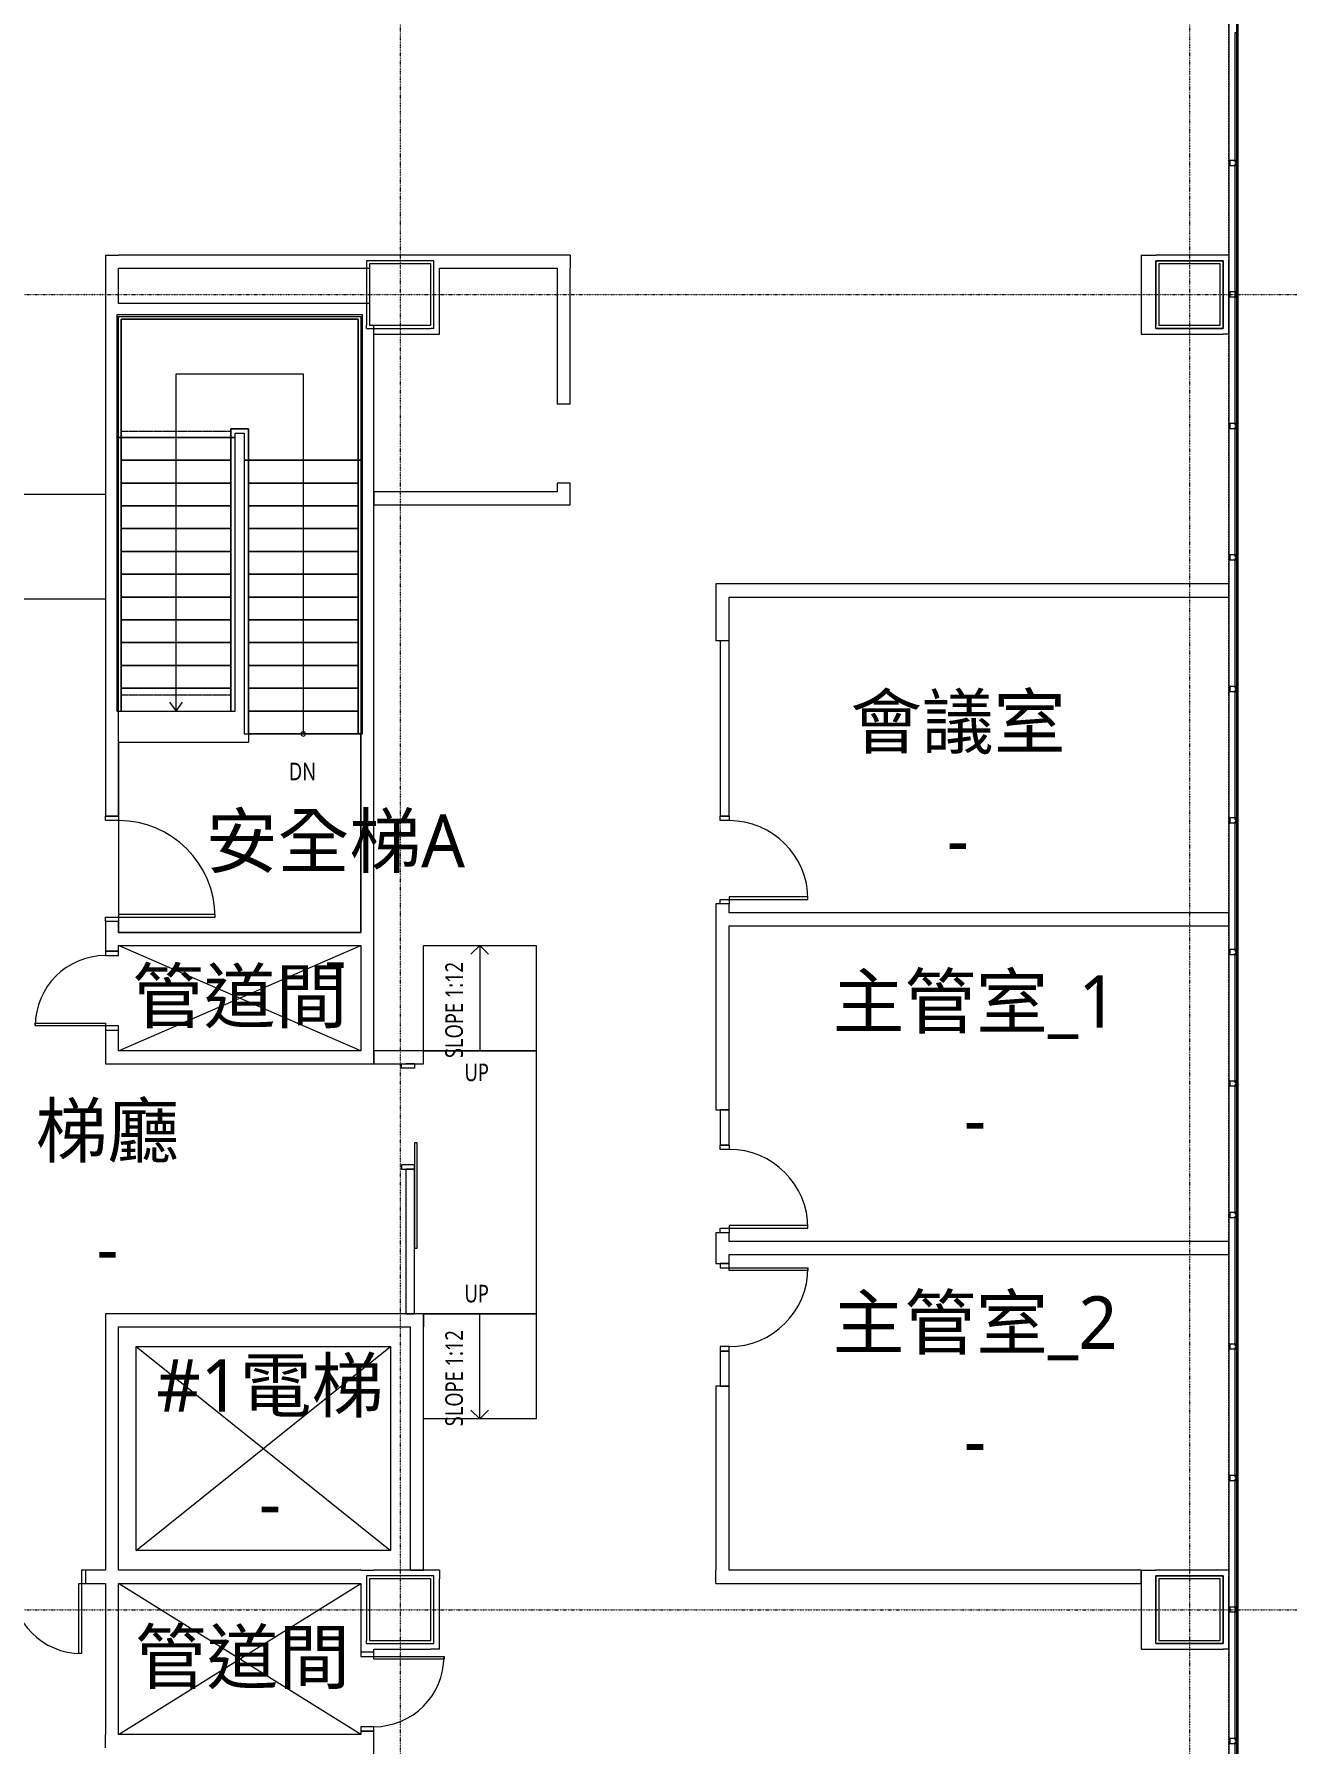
# Model space of a CAD drawing. Extents: x -32000 to 290600, y -111057 to 131250.
# Drawn here: x 248428 to 262709, y 58470 to 77970 of the extents above; entities that cross this region are included whole.
import ezdxf
from ezdxf.enums import TextEntityAlignment as Align

# ---------------------------------------------------------------- set-up
doc = ezdxf.new("R2010")
doc.units = 0
doc.header["$LTSCALE"] = 5
for name, pattern in [('H12PL3$0$JJP_三點線', [0.9, 0.3, -0.15, 0, -0.15, 0, -0.15, 0, -0.15]), ('H12PL3$0$JJP_虛線(退縮線、投影線、地下室範圍、非屬本工程、圖面分區)', [0.45, 0.3, -0.15]), ('H12PL3$0$TAI_虛線', [5.644, 2.822, -2.822])]:
    doc.linetypes.add(name, pattern=pattern)
for name, color, linetype in [('H12PL3$0$A-OBJE-2D', 252, 'Continuous'), ('H12PL3$0$A-STRS', 252, 'Continuous'), ('H12PL3$0$A-TEXT', 252, 'Continuous'), ('H12PL3$0$A-WALL-EX', 252, 'Continuous'), ('H12PL3$0$A-WALL-IN', 252, 'Continuous'), ('H12PL3$0$A-WINDOW', 252, 'Continuous'), ('H12PL3$0$A-ZONE', 252, 'Continuous'), ('H12PL3$0$Door', 252, 'Continuous'), ('H12PL3$0$S-COL', 252, 'Continuous'), ('H12PL3$0$S-GRID', 252, 'Continuous'), ('H12PL3$0$S-SLAB-SHOW', 252, 'Continuous')]:
    doc.layers.add(name, color=color, linetype=linetype)
doc.styles.add('H12PL3$0$Standard', font='', dxfattribs={"width": 0.8})
doc.styles.get('H12PL3$0$Standard').set_extended_font_data('Microsoft JhengHei')

# ---------------------------------------------------------------- blocks, each defined once
blk = doc.blocks.new('H12PL3')
at = {"layer": 'H12PL3$0$A-OBJE-2D', "lineweight": 0}
for p, q in [((249390, 66375), (252150, 67575)), ((252150, 66375), (249390, 67575)), ((253507.5, 67575), (253407.5, 67475)), ((253507.5, 67575), (253607.5, 67475)), ((250540, 63225), (251890, 63225)), ((249590, 60675), (252490, 63000)), ((249590, 63000), (252490, 60675)), ((249590, 60675), (249590, 63000)), ((249590, 63000), (252490, 63000)), ((252490, 63000), (252490, 60675)), ((253507.5, 62175), (253407.5, 62275)), ((253507.5, 62175), (253607.5, 62275)), ((252490, 60675), (249590, 60675)), ((249390, 58575), (252150, 60300)), ((252150, 58575), (249390, 60300))]:
    blk.add_line(p, q, dxfattribs=at)
for points in [[(247390, 72725), (249240, 72725), (249240, 71525), (247390, 71525)], [(252865, 67575), (254150, 67575), (254150, 66375), (252865, 66375)], [(252865, 63375), (254150, 63375), (254150, 62175), (252865, 62175)]]:
    blk.add_lwpolyline(points, close=True, dxfattribs=at)
at = {"layer": 'H12PL3$0$A-OBJE-2D', "lineweight": 0, "flags": 128}
for points in [[(253507.5, 67575), (253507.5, 66375)], [(253507.5, 62175), (253507.5, 63375)]]:
    blk.add_lwpolyline(points, dxfattribs=at)
at = {"layer": 'H12PL3$0$A-OBJE-2D', "lineweight": 0}
blk.add_lwpolyline([(252865, 66375), (254150, 66375), (254150, 63375), (252865, 63375)], dxfattribs=at)
at = {"layer": 'H12PL3$0$A-STRS', "lineweight": 0}
for p, q in [((252170, 74770), (249370, 74770)), ((249370, 74770), (249370, 73370)), ((249420, 73370), (249420, 74720)), ((249420, 74720), (252120, 74720)), ((252120, 74720), (249420, 74720)), ((249420, 74720), (249420, 73437.66)), ((252120, 74720), (249420, 74720)), ((249420, 74720), (249420, 73370)), ((252120, 74720), (252120, 73110)), ((252120, 73110), (252120, 74720)), ((252120, 73110), (252120, 74720)), ((252170, 73110), (252170, 74770)), ((250045, 73370), (250045, 74095)), ((250045, 74095), (251495, 74095)), ((251495, 74095), (251495, 73110)), ((249420, 73370), (249370, 73370)), ((249370, 73370), (249370, 70250)), ((249370, 73370), (249420, 73370)), ((249420, 73437.66), (249420, 73370)), ((249420, 70250), (249420, 73370)), ((249420, 73370), (249420, 70250)), ((249420, 73370), (250670, 73370)), ((249420, 73370), (250670, 73370)), ((249420, 73370), (250670, 73370)), ((250670, 73370), (249420, 73370)), ((249420, 73370), (249420, 73110)), ((249420, 73370), (250670, 73370)), ((250045, 70510), (250045, 73370)), ((250870, 73470), (250670, 73470)), ((250670, 73470), (250670, 73370)), ((250670, 73437.66), (250670, 73470)), ((250670, 73470), (250870, 73470)), ((250670, 73370), (250670, 73470)), ((250670, 73470), (250870, 73470)), ((250670, 73370), (250670, 73437.66)), ((250720, 73370), (250670, 73370)), ((250670, 73370), (250670, 70250)), ((250670, 73370), (250720, 73370)), ((250670, 70250), (250670, 73370)), ((250670, 73110), (250670, 73370)), ((250720, 73370), (250720, 73420)), ((250720, 73420), (250820, 73420)), ((250720, 70250), (250720, 73370)), ((250820, 73420), (250820, 73110)), ((250870, 73110), (250870, 73470)), ((250870, 73470), (250870, 73110)), ((250870, 73470), (250870, 73110)), ((249420, 73110), (250670, 73110)), ((250670, 73110), (249420, 73110)), ((249420, 73110), (249420, 72850)), ((249420, 73110), (250670, 73110)), ((250670, 72850), (250670, 73110)), ((250820, 73110), (250870, 73110)), ((250820, 73110), (250820, 69990)), ((250870, 73110), (250820, 73110)), ((250870, 69990), (250870, 73110)), ((250870, 73110), (250870, 69990)), ((252120, 73110), (250870, 73110)), ((252120, 73110), (250870, 73110)), ((250870, 73110), (252120, 73110)), ((252120, 73110), (250870, 73110)), ((250870, 73110), (250870, 72850)), ((251495, 73110), (251495, 70250)), ((252120, 73110), (252170, 73110)), ((252120, 73110), (252120, 69990)), ((252170, 73110), (252120, 73110)), ((252120, 69990), (252120, 73110)), ((252120, 72850), (252120, 73110)), ((252170, 69990), (252170, 73110)), ((249420, 72850), (250670, 72850)), ((250670, 72850), (249420, 72850)), ((249420, 72850), (249420, 72590)), ((249420, 72850), (250670, 72850)), ((250670, 72590), (250670, 72850)), ((252120, 72850), (250870, 72850)), ((250870, 72850), (252120, 72850)), ((252120, 72850), (250870, 72850)), ((250870, 72850), (250870, 72590)), ((252120, 72590), (252120, 72850)), ((249420, 72590), (250670, 72590)), ((250670, 72590), (249420, 72590)), ((249420, 72590), (249420, 72330)), ((249420, 72590), (250670, 72590)), ((250670, 72330), (250670, 72590)), ((252120, 72590), (250870, 72590)), ((250870, 72590), (252120, 72590)), ((252120, 72590), (250870, 72590)), ((250870, 72590), (250870, 72330)), ((252120, 72330), (252120, 72590)), ((249420, 72330), (250670, 72330)), ((250670, 72330), (249420, 72330)), ((249420, 72330), (249420, 72070)), ((249420, 72330), (250670, 72330)), ((250670, 72070), (250670, 72330)), ((252120, 72330), (250870, 72330)), ((250870, 72330), (252120, 72330)), ((252120, 72330), (250870, 72330)), ((250870, 72330), (250870, 72070)), ((252120, 72070), (252120, 72330)), ((249420, 72070), (250670, 72070)), ((250670, 72070), (249420, 72070)), ((249420, 72070), (249420, 71810)), ((249420, 72070), (250670, 72070)), ((250670, 71810), (250670, 72070)), ((252120, 72070), (250870, 72070)), ((250870, 72070), (252120, 72070)), ((252120, 72070), (250870, 72070)), ((250870, 72070), (250870, 71810)), ((252120, 71810), (252120, 72070)), ((249420, 71810), (250670, 71810)), ((250670, 71810), (249420, 71810)), ((249420, 71810), (249420, 71550)), ((249420, 71810), (250670, 71810)), ((250670, 71550), (250670, 71810)), ((252120, 71810), (250870, 71810)), ((250870, 71810), (252120, 71810)), ((252120, 71810), (250870, 71810)), ((250870, 71810), (250870, 71550)), ((252120, 71550), (252120, 71810)), ((249420, 71550), (250670, 71550)), ((250670, 71550), (249420, 71550)), ((249420, 71550), (249420, 71290)), ((249420, 71550), (250670, 71550)), ((250670, 71290), (250670, 71550)), ((252120, 71550), (250870, 71550)), ((250870, 71550), (252120, 71550)), ((252120, 71550), (250870, 71550)), ((250870, 71550), (250870, 71290)), ((252120, 71290), (252120, 71550)), ((249420, 71290), (250670, 71290)), ((250670, 71290), (249420, 71290)), ((249420, 71290), (249420, 71030)), ((249420, 71290), (250670, 71290)), ((250670, 71030), (250670, 71290)), ((252120, 71290), (250870, 71290)), ((250870, 71290), (252120, 71290)), ((252120, 71290), (250870, 71290)), ((250870, 71290), (250870, 71030)), ((252120, 71030), (252120, 71290)), ((249420, 71030), (250670, 71030)), ((250670, 71030), (249420, 71030)), ((249420, 71030), (249420, 70770)), ((249420, 71030), (250670, 71030)), ((250670, 70770), (250670, 71030)), ((252120, 71030), (250870, 71030)), ((250870, 71030), (252120, 71030)), ((252120, 71030), (250870, 71030)), ((250870, 71030), (250870, 70770)), ((252120, 70770), (252120, 71030)), ((249420, 70770), (250670, 70770)), ((250670, 70770), (249420, 70770)), ((249420, 70770), (249420, 70510)), ((249420, 70770), (250670, 70770)), ((250670, 70510), (250670, 70770)), ((252120, 70770), (250870, 70770)), ((250870, 70770), (252120, 70770)), ((252120, 70770), (250870, 70770)), ((250870, 70770), (250870, 70510)), ((252120, 70510), (252120, 70770)), ((249420, 70510), (250670, 70510)), ((250670, 70510), (249420, 70510)), ((249420, 70510), (249420, 70250)), ((249420, 70510), (250670, 70510)), ((250045, 70250), (250045, 70510)), ((250670, 70250), (250670, 70510)), ((252120, 70510), (250870, 70510)), ((250870, 70510), (252120, 70510)), ((252120, 70510), (250870, 70510)), ((250870, 70510), (250870, 70250)), ((252120, 70250), (252120, 70510)), ((249370, 70250), (249420, 70250)), ((249420, 70250), (250670, 70250)), ((249420, 70250), (250670, 70250)), ((249970, 70350), (250045, 70250)), ((250045, 70250), (250120, 70350)), ((250670, 70250), (250720, 70250)), ((252120, 70250), (250870, 70250)), ((250870, 70250), (252120, 70250)), ((252120, 70250), (250870, 70250)), ((250870, 70250), (250870, 69990)), ((251495, 70250), (251495, 69990)), ((252120, 69990), (252120, 70250)), ((250820, 69990), (250870, 69990)), ((250870, 69990), (252120, 69990)), ((250870, 69990), (252120, 69990)), ((252120, 69990), (252170, 69990))]:
    blk.add_line(p, q, dxfattribs=at)
at = {"layer": 'H12PL3$0$A-STRS', "linetype": 'H12PL3$0$JJP_虛線(退縮線、投影線、地下室範圍、非屬本工程、圖面分區)', "lineweight": 0}
for p, q in [((250670, 73437.66), (249420, 73437.66)), ((252120, 73110), (250870, 73110)), ((250670, 70429.09), (249420, 70429.09))]:
    blk.add_line(p, q, dxfattribs=at)
at = {"layer": 'H12PL3$0$A-STRS', "lineweight": 0, "flags": 128}
blk.add_lwpolyline([(251520, 69990, 1), (251470, 69990, 1)], format="xyb", close=True, dxfattribs=at)
at = {"layer": 'H12PL3$0$A-WALL-EX', "lineweight": 0, "flags": 128}
blk.add_lwpolyline([(262150, 30500), (262150, 90550)], dxfattribs=at)
blk.add_lwpolyline([(262150, 30500), (262150, 90550)], dxfattribs=at)
at = {"layer": 'H12PL3$0$A-WALL-IN', "lineweight": 0}
for p, q in [((254540, 73750), (254390, 73750)), ((254540, 72850), (254390, 72850)), ((249390, 69050), (249240, 69050)), ((256350, 69050), (256250, 69050)), ((256350, 68050), (256250, 68050)), ((249390, 67850), (249240, 67850)), ((249240, 67510), (249390, 67510)), ((249240, 66610), (249390, 66610)), ((252765, 66225), (252665, 66225)), ((256350, 65300), (256250, 65300)), ((252765, 65025), (252665, 65025)), ((256350, 64300), (256250, 64300)), ((256350, 63950), (256250, 63950)), ((256350, 62950), (256250, 62950)), ((249015, 60300), (249015, 60450)), ((252300, 59515), (252150, 59515)), ((252300, 58615), (252150, 58615))]:
    blk.add_line(p, q, dxfattribs=at)
at = {"layer": 'H12PL3$0$A-WALL-IN', "lineweight": 0, "flags": 128}
for points in [[(249240, 75450), (249390, 75450)], [(249240, 75450), (249240, 69050)], [(253050, 75450), (249390, 75450)], [(249390, 75300), (252250, 75300)], [(249390, 74900), (249390, 75300)], [(252215, 75385), (252215, 75350)], [(252950, 75385), (252215, 75385)], [(252215, 75350), (252215, 74650)], [(252985, 75385), (252950, 75385)], [(252985, 74615), (252985, 75385)], [(254540, 75450), (253050, 75450)], [(253050, 75300), (254390, 75300)], [(253050, 74650), (253050, 75300)], [(254390, 75300), (254390, 73750)], [(254540, 75450), (254540, 75300)], [(254540, 73750), (254540, 75300)], [(261050, 75450), (261215, 75450)], [(261050, 75450), (261050, 74550)], [(262050, 75450), (261215, 75450)], [(261215, 74615), (261215, 75385)], [(261215, 75385), (261985, 75385)], [(261215, 75385), (261215, 75350)], [(261950, 75385), (261215, 75385)], [(261215, 75350), (261215, 74650)], [(261985, 75385), (261950, 75385)], [(261985, 75385), (261985, 74615)], [(261985, 74650), (261985, 75385)], [(262050, 75450), (262050, 75385)], [(262050, 74550), (262050, 75385)], [(252150, 74900), (249390, 74900)], [(252250, 74900), (252150, 74900)], [(249390, 74750), (252150, 74750)], [(249390, 69050), (249390, 74750)], [(252150, 74750), (252150, 67725)], [(252215, 74615), (252215, 74650)], [(252215, 74615), (252950, 74615)], [(252300, 66375), (252300, 74650)], [(252300, 74550), (252300, 74650)], [(252300, 74550), (253050, 74550)], [(252985, 74615), (252950, 74615)], [(253050, 74550), (253050, 74650)], [(261050, 74550), (261215, 74550)], [(261215, 74615), (261215, 74650)], [(261985, 74615), (261215, 74615)], [(261215, 74615), (261985, 74615)], [(261215, 74550), (261985, 74550)], [(261985, 74615), (261985, 74650)], [(262050, 74550), (261985, 74550)], [(254390, 72750), (252300, 72750)], [(252300, 72750), (252300, 72600)], [(254390, 72850), (254390, 72750)], [(254540, 72750), (254540, 72850)], [(254540, 72600), (254540, 72750)], [(252300, 72600), (254540, 72600)], [(256200, 71700), (256200, 71550)], [(262050, 71700), (256200, 71700)], [(262050, 71550), (262050, 71700)], [(256200, 71550), (256200, 71050)], [(256350, 71050), (256350, 71550)], [(256350, 71550), (262050, 71550)], [(256350, 71050), (256200, 71050)], [(256250, 71050), (256250, 69050)], [(256350, 71050), (256250, 71050)], [(256350, 69050), (256350, 71050)], [(256200, 68050), (256200, 65700)], [(256350, 68050), (256200, 68050)], [(256350, 67950), (256350, 68050)], [(262050, 67950), (256350, 67950)], [(262050, 67800), (262050, 67950)], [(249240, 67850), (249240, 67510)], [(249390, 67725), (249390, 67850)], [(252150, 67725), (249390, 67725)], [(256350, 67800), (262050, 67800)], [(256350, 65700), (256350, 67800)], [(249390, 67575), (252150, 67575)], [(249390, 67510), (249390, 67575)], [(252150, 67575), (252150, 66375)], [(249240, 66610), (249240, 66225)], [(249390, 66375), (249390, 66610)], [(252150, 66375), (249390, 66375)], [(252865, 66375), (252300, 66375)], [(252300, 66375), (252300, 66225)], [(252300, 66225), (252300, 66375)], [(252865, 66225), (252865, 66375)], [(249240, 66225), (249390, 66225)], [(249390, 66225), (252300, 66225)], [(252300, 66225), (252865, 66225)], [(256200, 65700), (256350, 65700)], [(256250, 65700), (256250, 65300)], [(256350, 65700), (256250, 65700)], [(256350, 65300), (256350, 65700)], [(252665, 65025), (252665, 63375)], [(252765, 63375), (252765, 65025)], [(256200, 64300), (256200, 63950)], [(256350, 64300), (256200, 64300)], [(256350, 64200), (256350, 64300)], [(262050, 64200), (256350, 64200)], [(262050, 64050), (262050, 64200)], [(256350, 63950), (256350, 64050)], [(256350, 64050), (262050, 64050)], [(256200, 63950), (256350, 63950)], [(249240, 63375), (249240, 63225)], [(252865, 63375), (249240, 63375)], [(252665, 63375), (252765, 63375)], [(252865, 63375), (252865, 63225)], [(249240, 63225), (249240, 60450)], [(249390, 60450), (249390, 63225)], [(249390, 63225), (252715, 63225)], [(252715, 63225), (252715, 60450)], [(252865, 60450), (252865, 63225)], [(256250, 62950), (256250, 62550)], [(256350, 62550), (256350, 62950)], [(256200, 62550), (256200, 60450)], [(256350, 62550), (256200, 62550)], [(256250, 62550), (256350, 62550)], [(256350, 60450), (256350, 62550)], [(249240, 60450), (249015, 60450)], [(252150, 60450), (249390, 60450)], [(252150, 60450), (252300, 60450)], [(253050, 60450), (252300, 60450)], [(252715, 60450), (252865, 60450)], [(253050, 60450), (253050, 60350)], [(256200, 60300), (256200, 60450)], [(261050, 60450), (256350, 60450)], [(261050, 60300), (261050, 60450)], [(261050, 60450), (261215, 60450)], [(261050, 60450), (261050, 59550)], [(262050, 60450), (261215, 60450)], [(262050, 60450), (262050, 60385)], [(249015, 60300), (249240, 60300)], [(249240, 60300), (249240, 58575)], [(249390, 58575), (249390, 60300)], [(249390, 60300), (252150, 60300)], [(252150, 60300), (252150, 59515)], [(252215, 60385), (252215, 60350)], [(252950, 60385), (252215, 60385)], [(252215, 60350), (252215, 59650)], [(252985, 60385), (252950, 60385)], [(252985, 59650), (252985, 60385)], [(253050, 59550), (253050, 60350)], [(256200, 60300), (261050, 60300)], [(261215, 59615), (261215, 60385)], [(261215, 60385), (261985, 60385)], [(261215, 60385), (261215, 60350)], [(261950, 60385), (261215, 60385)], [(261215, 60350), (261215, 59650)], [(261985, 60385), (261950, 60385)], [(261985, 60385), (261985, 59615)], [(261985, 59650), (261985, 60385)], [(262050, 59550), (262050, 60385)], [(252215, 59615), (252215, 59650)], [(252215, 59615), (252985, 59615)], [(252300, 59550), (252950, 59550)], [(252300, 59515), (252300, 59550)], [(253050, 59550), (252950, 59550)], [(252985, 59615), (252985, 59650)], [(261050, 59550), (261215, 59550)], [(261215, 59615), (261215, 59650)], [(261985, 59615), (261215, 59615)], [(261215, 59615), (261985, 59615)], [(261215, 59550), (261985, 59550)], [(261985, 59615), (261985, 59650)], [(262050, 59550), (261985, 59550)], [(249240, 58425), (249240, 58575)], [(252150, 58575), (249390, 58575)], [(252150, 58615), (252150, 58575)], [(252300, 52325), (252300, 58615)]]:
    blk.add_lwpolyline(points, dxfattribs=at)
at = {"layer": 'H12PL3$0$A-WINDOW', "lineweight": 0}
for p, q in [((262060, 76530), (262060, 76470)), ((262130, 76530), (262060, 76530)), ((262130, 76470), (262060, 76470)), ((262130, 76530), (262130, 76470)), ((262060, 75030), (262060, 74970)), ((262130, 75030), (262060, 75030)), ((262130, 74970), (262060, 74970)), ((262130, 75030), (262130, 74970)), ((262060, 73530), (262060, 73470)), ((262130, 73530), (262060, 73530)), ((262130, 73530), (262130, 73470)), ((262130, 73470), (262060, 73470)), ((262060, 72030), (262060, 71970)), ((262130, 72030), (262060, 72030)), ((262130, 71970), (262060, 71970)), ((262130, 72030), (262130, 71970)), ((262060, 70530), (262060, 70470)), ((262130, 70530), (262060, 70530)), ((262130, 70470), (262060, 70470)), ((262130, 70530), (262130, 70470)), ((262060, 69030), (262060, 68970)), ((262130, 69030), (262060, 69030)), ((262130, 69030), (262130, 68970)), ((262130, 68970), (262060, 68970)), ((262060, 67530), (262060, 67470)), ((262130, 67530), (262060, 67530)), ((262130, 67470), (262060, 67470)), ((262130, 67530), (262130, 67470)), ((262060, 66030), (262060, 65970)), ((262130, 66030), (262060, 66030)), ((262130, 65970), (262060, 65970)), ((262130, 66030), (262130, 65970)), ((262060, 64530), (262060, 64470)), ((262130, 64530), (262060, 64530)), ((262130, 64470), (262060, 64470)), ((262130, 64530), (262130, 64470)), ((262060, 63030), (262060, 62970)), ((262130, 63030), (262060, 63030)), ((262130, 63030), (262130, 62970)), ((262130, 62970), (262060, 62970)), ((262060, 61530), (262060, 61470)), ((262130, 61530), (262060, 61530)), ((262130, 61470), (262060, 61470)), ((262130, 61530), (262130, 61470)), ((262060, 60030), (262060, 59970)), ((262130, 60030), (262060, 60030)), ((262130, 59970), (262060, 59970)), ((262130, 60030), (262130, 59970)), ((262060, 58530), (262060, 58470)), ((262130, 58530), (262060, 58530)), ((262130, 58530), (262130, 58470)), ((262130, 58470), (262060, 58470))]:
    blk.add_line(p, q, dxfattribs=at)
at = {"layer": 'H12PL3$0$A-WINDOW', "lineweight": 0, "flags": 128}
for points in [[(262140, 57000), (262140, 58500), (262140, 60000), (262140, 61500), (262140, 63000), (262140, 64500), (262140, 66000), (262140, 67500), (262140, 69000), (262140, 70500), (262140, 72000), (262140, 73500), (262140, 75000), (262140, 76500), (262140, 78000), (262140, 79500), (262140, 81000), (262140, 82500), (262140, 84000), (262140, 85500), (262140, 87000), (262140, 88500), (262140, 90000), (262140, 90540)], [(262150, 90550), (262150, 90000), (262150, 88500), (262150, 87000), (262150, 85500), (262150, 84000), (262150, 82500), (262150, 81000), (262150, 79500), (262150, 78000), (262150, 76500), (262150, 75000), (262150, 73500), (262150, 72000), (262150, 70500), (262150, 69000), (262150, 67500), (262150, 66000), (262150, 64500), (262150, 63000), (262150, 61500), (262150, 60000), (262150, 58500), (262150, 57000)], [(262050, 90450), (262050, 90000), (262050, 88500), (262050, 87000), (262050, 85500), (262050, 84000), (262050, 82500), (262050, 81000), (262050, 79500), (262050, 78000), (262050, 76500), (262050, 75000), (262050, 73500), (262050, 72000), (262050, 70500), (262050, 69000), (262050, 67500), (262050, 66000), (262050, 64500), (262050, 63000), (262050, 61500), (262050, 60000), (262050, 58500), (262050, 57000)], [(262120, 76530), (262120, 77970)], [(262120, 75030), (262120, 76470)], [(262120, 73530), (262120, 74970)], [(262120, 72030), (262120, 73470)], [(262120, 70530), (262120, 71970)], [(262120, 69030), (262120, 70470)], [(262120, 67530), (262120, 68970)], [(262120, 66030), (262120, 67470)], [(262120, 64530), (262120, 65970)], [(262120, 63030), (262120, 64470)], [(262120, 61530), (262120, 62970)], [(262120, 60030), (262120, 61470)], [(262120, 58530), (262120, 59970)]]:
    blk.add_lwpolyline(points, dxfattribs=at)
at = {"layer": 'H12PL3$0$A-WINDOW', "linetype": 'H12PL3$0$TAI_虛線', "lineweight": 0, "flags": 128}
for points in [[(262150, 30520), (262150, 31500), (262150, 33000), (262150, 34500), (262150, 36000), (262150, 37500), (262150, 39000), (262150, 40500), (262150, 42000), (262150, 43500), (262150, 45000), (262150, 46500), (262150, 48000), (262150, 49500), (262150, 51000), (262150, 52500), (262150, 54000), (262150, 55500), (262150, 57000), (262150, 58500), (262150, 60000), (262150, 61500), (262150, 63000), (262150, 64500), (262150, 66000), (262150, 67500), (262150, 69000), (262150, 70500), (262150, 72000), (262150, 73500), (262150, 75000), (262150, 76500), (262150, 78000), (262150, 79500), (262150, 81000), (262150, 82500), (262150, 84000), (262150, 85500), (262150, 87000), (262150, 88500), (262150, 90000), (262150, 90550)], [(262050, 30520), (262050, 31500), (262050, 33000), (262050, 34500), (262050, 36000), (262050, 37500), (262050, 39000), (262050, 40500), (262050, 42000), (262050, 43500), (262050, 45000), (262050, 46500), (262050, 48000), (262050, 49500), (262050, 51000), (262050, 52500), (262050, 54000), (262050, 55500), (262050, 57000), (262050, 58500), (262050, 60000), (262050, 61500), (262050, 63000), (262050, 64500), (262050, 66000), (262050, 67500), (262050, 69000), (262050, 70500), (262050, 72000), (262050, 73500), (262050, 75000), (262050, 76500), (262050, 78000), (262050, 79500), (262050, 81000), (262050, 82500), (262050, 84000), (262050, 85500), (262050, 87000), (262050, 88500), (262050, 90000), (262050, 90450)]]:
    blk.add_lwpolyline(points, dxfattribs=at)
at = {"layer": 'H12PL3$0$A-WINDOW', "lineweight": 0, "flags": 128}
for points in [[(262140, 76510), (262120, 76510), (262120, 77990), (262140, 77990)], [(262140, 75010), (262120, 75010), (262120, 76490), (262140, 76490)], [(262140, 73510), (262120, 73510), (262120, 74990), (262140, 74990)], [(262140, 72010), (262120, 72010), (262120, 73490), (262140, 73490)], [(262140, 70510), (262120, 70510), (262120, 71990), (262140, 71990)], [(262140, 69010), (262120, 69010), (262120, 70490), (262140, 70490)], [(262140, 67510), (262120, 67510), (262120, 68990), (262140, 68990)], [(262140, 66010), (262120, 66010), (262120, 67490), (262140, 67490)], [(262140, 64510), (262120, 64510), (262120, 65990), (262140, 65990)], [(262140, 63010), (262120, 63010), (262120, 64490), (262140, 64490)], [(262140, 61510), (262120, 61510), (262120, 62990), (262140, 62990)], [(262140, 60010), (262120, 60010), (262120, 61490), (262140, 61490)], [(262140, 58510), (262120, 58510), (262120, 59990), (262140, 59990)], [(262140, 57010), (262120, 57010), (262120, 58490), (262140, 58490)]]:
    blk.add_lwpolyline(points, close=True, dxfattribs=at)
at = {"layer": 'H12PL3$0$Door', "lineweight": 0}
for p, q in [((254540, 73750), (254390, 73750)), ((254540, 72850), (254390, 72850)), ((249240, 69000), (249240, 69050)), ((249240, 69050), (249390, 69050)), ((249390, 69050), (249390, 69000)), ((256250, 69000), (256250, 69050)), ((256250, 69050), (256350, 69050)), ((256350, 69050), (256350, 69000)), ((249390, 69000), (249240, 69000)), ((256350, 69000), (256250, 69000)), ((256250, 68050), (256250, 68100)), ((256250, 68100), (256350, 68100)), ((257250, 68130), (256350, 68130)), ((256350, 68130), (256350, 68100)), ((256350, 68100), (257250, 68100)), ((256350, 68100), (256350, 68050)), ((257250, 68100), (257250, 68130)), ((249240, 67850), (249240, 67900)), ((249240, 67900), (249390, 67900)), ((250490, 67930), (249390, 67930)), ((249390, 67930), (249390, 67900)), ((249390, 67900), (250490, 67900)), ((249390, 67900), (249390, 67850)), ((250490, 67900), (250490, 67930)), ((256350, 68050), (256250, 68050)), ((249390, 67850), (249240, 67850)), ((249240, 67510), (249240, 67460)), ((249390, 67510), (249240, 67510)), ((249390, 67460), (249390, 67510)), ((249240, 67460), (249390, 67460)), ((248440, 66660), (248440, 66690)), ((248440, 66690), (249240, 66690)), ((249240, 66690), (249240, 66660)), ((249240, 66660), (248440, 66660)), ((249240, 66660), (249240, 66610)), ((249390, 66660), (249240, 66660)), ((249240, 66610), (249390, 66610)), ((249390, 66610), (249390, 66660)), ((252615, 66175), (252615, 66225)), ((252615, 66225), (252765, 66225)), ((252765, 66175), (252615, 66175)), ((252765, 66225), (252765, 66175)), ((252765, 65325), (252765, 64125)), ((252795, 65325), (252765, 65325)), ((252795, 64125), (252795, 65325)), ((256250, 65250), (256250, 65300)), ((256250, 65300), (256350, 65300)), ((256350, 65250), (256250, 65250)), ((256350, 65300), (256350, 65250)), ((252765, 65075), (252615, 65075)), ((252615, 65075), (252615, 65025)), ((252615, 65025), (252765, 65025)), ((252765, 65025), (252765, 65075)), ((256250, 64300), (256250, 64350)), ((256250, 64350), (256350, 64350)), ((257250, 64380), (256350, 64380)), ((256350, 64380), (256350, 64350)), ((256350, 64350), (257250, 64350)), ((256350, 64350), (256350, 64300)), ((257250, 64350), (257250, 64380)), ((256350, 64300), (256250, 64300)), ((252765, 64125), (252795, 64125)), ((256350, 63950), (256250, 63950)), ((256250, 63950), (256250, 63900)), ((256250, 63900), (256350, 63900)), ((256350, 63900), (256350, 63950)), ((256350, 63900), (257250, 63900)), ((256350, 63870), (256350, 63900)), ((257250, 63870), (256350, 63870)), ((257250, 63900), (257250, 63870)), ((256350, 63000), (256250, 63000)), ((256250, 63000), (256250, 62950)), ((256350, 62950), (256350, 63000)), ((256250, 62950), (256350, 62950)), ((249015, 60450), (248965, 60450)), ((248965, 60450), (248965, 60300)), ((249015, 60300), (249015, 60450)), ((248935, 59500), (248935, 60300)), ((248935, 60300), (248965, 60300)), ((248965, 60300), (248965, 59500)), ((248965, 60300), (249015, 60300)), ((248965, 59500), (248935, 59500)), ((252300, 59515), (252150, 59515)), ((252150, 59515), (252150, 59465)), ((252300, 59465), (252300, 59515)), ((252150, 59465), (252300, 59465)), ((252300, 59465), (253100, 59465)), ((252300, 59435), (252300, 59465)), ((253100, 59435), (252300, 59435)), ((253100, 59465), (253100, 59435)), ((252300, 58665), (252150, 58665)), ((252150, 58665), (252150, 58615)), ((252150, 58615), (252300, 58615)), ((252300, 58615), (252300, 58665))]:
    blk.add_line(p, q, dxfattribs=at)
for centre, radius, start, end in [((249390, 67900), 1100, 0, 90), ((256350, 68100), 900, 0, 90), ((249240, 66660), 800, 90, 180), ((256350, 64350), 900, 0, 90), ((256350, 63900), 900, 270, 0), ((248965, 60300), 800, 180, 270), ((252300, 59465), 800, 270, 0)]:
    blk.add_arc(centre, radius, start, end, dxfattribs=at)
at = {"layer": 'H12PL3$0$S-COL', "lineweight": 0, "flags": 128}
for points in [[(252250, 74650), (252950, 74650), (252950, 75350), (252250, 75350)], [(261250, 74650), (261950, 74650), (261950, 75350), (261250, 75350)], [(252250, 59650), (252950, 59650), (252950, 60350), (252250, 60350)], [(261250, 59650), (261950, 59650), (261950, 60350), (261250, 60350)]]:
    blk.add_lwpolyline(points, close=True, dxfattribs=at)
at = {"layer": 'H12PL3$0$S-GRID', "linetype": 'H12PL3$0$JJP_三點線', "lineweight": 0}
for p, q in [((252600, 128250), (252600, -28000)), ((261600, 128250), (261600, -28000)), ((-29000, 75000), (289600, 75000)), ((-29000, 60000), (289600, 60000))]:
    blk.add_line(p, q, dxfattribs=at)
at = {"layer": 'H12PL3$0$S-SLAB-SHOW', "lineweight": 0, "flags": 128}
blk.add_lwpolyline([(249390, 67725), (252150, 67725), (252150, 69990), (250870, 69990), (250870, 69890), (249390, 69890)], close=True, dxfattribs=at)
at = {"layer": 'H12PL3$0$A-TEXT', "linetype": 'Continuous', "lineweight": 0, "char_height": 200, "style": 'H12PL3$0$Standard'}
for s, insert, attachment_point in [('\\A1;DN', (251331.51, 69559.68), 4), ('\\A1;UP', (253333.66, 66228.51), 1), ('\\A1;UP', (253333.66, 63705.27), 1)]:
    blk.add_mtext(s, dxfattribs=dict(at, insert=insert, attachment_point=attachment_point))
at = {"layer": 'H12PL3$0$A-TEXT', "linetype": 'Continuous', "lineweight": 0, "char_height": 200, "attachment_point": 1, "rotation": 90, "style": 'H12PL3$0$Standard'}
for insert in [(253114.93, 66291.75), (253114.93, 62091.75)]:
    blk.add_mtext('\\A1;SLOPE 1:12', dxfattribs=dict(at, insert=insert))
at = {"layer": 'H12PL3$0$A-ZONE', "style": 'H12PL3$0$Standard'}
for s, p in [('會議室', (258958.59, 70428.48)), ('安全梯A', (251861.84, 69067.78)), ('-', (258958.59, 69084.31)), ('管道間', (250770, 67297.55)), ('-', (251861.84, 67725.88)), ('主管室_1', (259154.81, 67236.91)), ('梯廳', (249262.77, 65764.23)), ('-', (259154.81, 65892.74)), ('-', (249262.77, 64420.81)), ('主管室_2', (259154.81, 63574.76)), ('#1電梯', (251115, 62857.06)), ('-', (259154.81, 62230.59)), ('-', (251115, 61516.69)), ('管道間', (250802.5, 59760.05))]:
    blk.add_text(s, height=600, dxfattribs=at).set_placement(p, align=Align.TOP_CENTER)

msp = doc.modelspace()

# ---------------------------------------------------------------- block references
msp.add_blockref('H12PL3', (0, 0))

doc.saveas('drawing.dxf')
